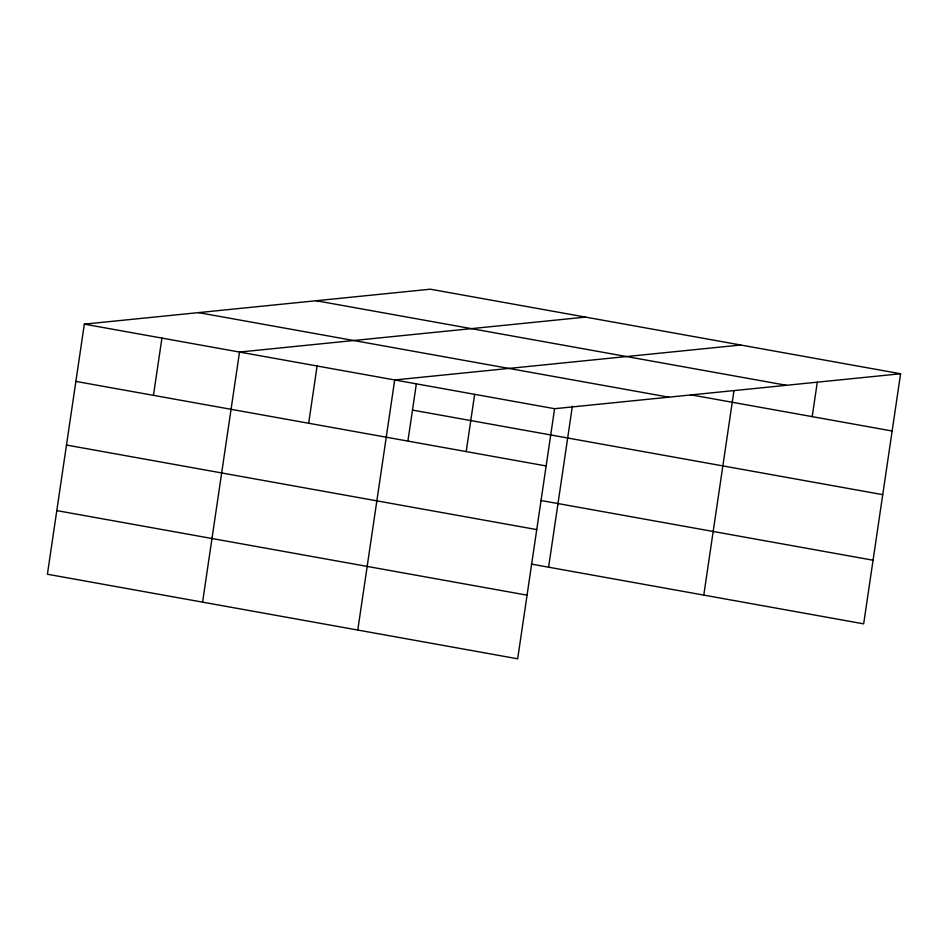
<?xml version="1.0" encoding="UTF-8"?>
<svg xmlns="http://www.w3.org/2000/svg" width="948" height="948" viewBox="0 0 948 948"><rect width="100%" height="100%" fill="white"/><g stroke="black" fill="none" stroke-linecap="round" stroke-linejoin="round"><path stroke-width="1.42" d="M900.6 373.761L430.333 289.199L84.336 324.145L47.4 574.239L517.667 658.801L554.592 408.707L900.6 373.761L863.664 623.855L531.354 564.096M153.469 395.352L161.93 338.092M202.588 602.146L239.524 352.052L585.52 317.106M308.657 423.258L317.106 365.999M357.775 630.053L394.7 379.958L740.708 345.013M407.96 440.69L416.326 384.059M466.191 451.58L474.652 394.332M548.596 567.2L572.367 406.182M703.783 595.107L733.942 390.813M812.199 416.634L817.271 382.281M316.158 300.729L786.413 385.291M690.582 394.771L892.139 431.008M198.511 312.615L668.778 397.165M84.336 324.145L554.592 408.707M412.487 410.093L882.742 494.655M75.876 381.404L546.143 465.954M540.751 500.461L873.061 560.221M66.479 445.039L536.746 529.6M56.797 510.605L527.064 595.166"/></g></svg>
